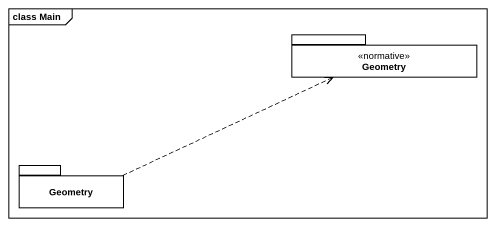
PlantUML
@startuml
mainframe class Main
package Geometry <<normative>> {
}
package "Geometry" as Geometry_2 {
}
Geometry_2 .right.> Geometry
@enduml
